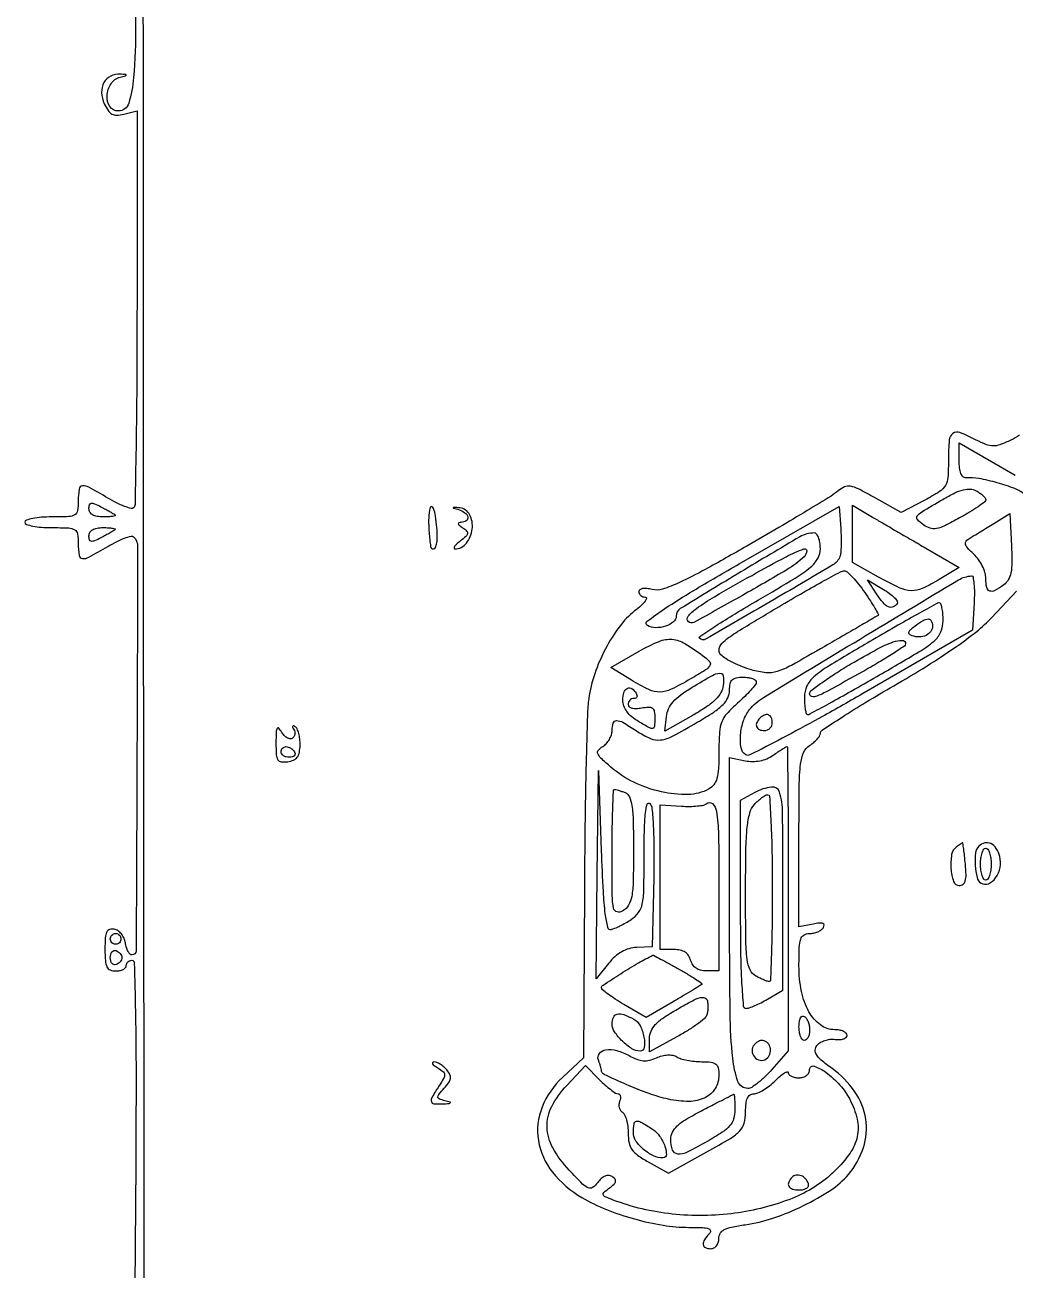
# Model space of a CAD drawing. Extents: x 0 to 905, y 0 to 640.
# Drawn here: x 0 to 185.5, y 180 to 413.1 of the extents above; entities that cross this region are included whole.
import ezdxf

# ---------------------------------------------------------------- set-up
doc = ezdxf.new("R2010")
doc.units = 0

msp = doc.modelspace()

# ---------------------------------------------------------------- linework, layer by layer
for points in [[(882.5, 352.5), (882.5, 87.5), (699.76385, 87.24732), (517.027699, 86.99464), (516.76385, 54.74732), (516.5, 22.5), (269.5, 22.5), (22.5, 22.5), (22.243959, 319, -0.00015), (22.179942, 432.778506, -0.000249), (22.20269, 528.770651, -0.000007), (22.267864, 615.689779, -0.090785), (22.463017, 616.751154, -0.310816), (23.53922, 617.495646, -0.00004), (108.995441, 617.701159, -0.000616), (229.087382, 617.832255, -0.000111), (452.719058, 617.751154), (882.5, 617.5)], [(179.985592, 324.214816, -0.229143), (179.787361, 323.82521, -0.010418), (178.542669, 322.919988, -0.015633), (176.963839, 321.893036, -0.010382), (175.093744, 320.810675, -0.011311), (172.3058, 319.354695, -0.065949), (170.740774, 318.823955, -0.12248), (169.560594, 318.881238, -0.084986), (168.359724, 319.478914, -0.047106), (167.19686, 320.510225, -0.362418), (167.159199, 321.185061, -0.097585), (167.996882, 321.944736, -0.003151), (171.932544, 324.281186, -0.017085), (174.174024, 325.492003, -0.051878), (175.794936, 326.097403, -0.079536), (177.0708, 326.219038, -0.107336), (178.182544, 325.902305, -0.028734), (178.877259, 325.477472, -0.036517), (179.46189, 325.005378, -0.039719), (179.873267, 324.554027, -0.171619)], [(16.916667, 321.364545, -0.574442), (16.889617, 321.22451, -0.044162), (16.427604, 321.107085, -0.02731), (15.661761, 321.025586, -0.012854), (14.666667, 321, -0.041455), (13.517282, 321.09546, -0.089394), (12.684259, 321.393923, -0.125904), (12.18326, 321.882499, -0.137726), (12, 322.535184, -0.070179), (12.10407, 323.272994, -0.290241), (12.425771, 323.558341, -0.14378), (13.028193, 323.482656, -0.017292), (14.25, 322.899729, -0.004744), (15.142068, 322.424792, -0.005909), (15.961458, 321.96588, -0.004861), (16.63981, 321.566528, -0.044274)], [(75.927666, 322.75, 0.065381), (75.634838, 320.826379, 0.024403), (75.712317, 318.089773, 0.015984), (76.000776, 315.455427, 0.373651), (76.526426, 314.999402, 0.30565), (76.911704, 315.259519, 0.05602), (77.154621, 316.131258, 0.041717), (77.252566, 317.40983, 0.02204), (77.17139, 319, 0.013534), (76.906329, 321.159249, 0.042784), (76.567671, 322.575423, 0.234377), (76.235877, 322.910358, 0.42835)], [(81.25, 322.369258, -0.08592), (82.418963, 321.792858, -0.18574), (82.954888, 320.964021, -0.302261), (82.681744, 320.280898, -0.148863), (81.75, 319.984687, 0.068799), (81.293151, 319.915814, 0.40068), (81.182883, 319.723939, 0.165386), (81.374641, 319.423708, 0.021228), (82, 318.965684, -0.046806), (82.741966, 318.361687, -0.247292), (82.896365, 317.878266, -0.166939), (82.600737, 317.345429, -0.020426), (81.55887, 316.480997, 0.021355), (80.875447, 315.911816, 0.058796), (80.464404, 315.439541, 0.185784), (80.397162, 315.154095, 0.379557), (80.55887, 315.015313, 0.226107), (82.692849, 316.075261, 0.137243), (83.791615, 318.731108, 0.148687), (83.313129, 321.426043, 0.254812), (81.479463, 322.682842, 0.001908), (80.375529, 322.791422, 0.264231), (80.258924, 322.739009, 0.516116), (80.285606, 322.658814, 0.0025)], [(152.663628, 313.565812, -0.168968), (151.357906, 312.019317, -0.001945), (139.585813, 305.106806, -0.001286), (127.519808, 298.126151, -0.338986), (126.390931, 298.275735, -0.472887), (126.424441, 298.616415, -0.002778), (129.430421, 300.60198, -0.0082), (133.04856, 302.879421, -0.004823), (137.444098, 305.488899, 0.004335), (144.291273, 309.544786, 0.037597), (147.175499, 311.597772, 0.094531), (148.524336, 313.236944, 0.125664), (149, 315.099664, 0.037577), (148.916409, 316.210362, 0.056407), (148.664026, 317.148026, 0.07406), (148.29434, 317.788526, 0.228736), (147.856259, 318, 0.132941), (145.188414, 317.277909, 0.003231), (134.113655, 310.712542, 0.002025), (122.77483, 303.828532, 0.260971), (122, 302.445124, -0.224732), (121.480579, 301.347843, -0.093368), (120.006141, 300.541657, -0.082987), (118.16089, 300.265465, -0.12424), (116.595425, 300.689017, -0.540784), (116.543174, 301.457715, -0.014256), (119.872198, 303.827684, -0.013544), (125.189539, 307.184249, -0.003625), (133.825246, 312.229489), (152.5, 322.958978), (152.813088, 318.865085, -0.012244), (152.899001, 317.20935, -0.013889), (152.898333, 315.619693, -0.013155), (152.824989, 314.275361, -0.07152)], [(168.759904, 315.16525), (175.019808, 311.562618), (171.259904, 309.286432, -0.027726), (168.091126, 307.60059, -0.119127), (166.010058, 307.186621, -0.101015), (163.793385, 307.734074, -0.017068), (159.898396, 309.75), (155.002033, 312.5), (155.001017, 317.848776), (155, 323.197552), (158.75, 320.982717, 0.001277), (160.619165, 319.885173, 0.000482), (163.237284, 318.360217, 0.000478), (166.088438, 316.706852, 0.000583)], [(183.362409, 308.275733, -0.032367), (181.689889, 307.211566, -0.213368), (180.724894, 307.132729, -0.266404), (180.159734, 307.788704, -0.047649), (180, 309.461045, 0.073839), (179.837354, 310.556392, 0.040802), (179.339063, 311.817175, 0.03962), (178.611119, 313.039479, 0.050695), (177.75, 314.025977, -0.016701), (176.5563, 315.219327, -0.127457), (176.179838, 315.910737, -0.248705), (176.315971, 316.461141, -0.075835), (177, 317.025042, 0.002541), (177.775698, 317.493329, 0.000782), (178.940625, 318.2072, 0.000783), (180.241421, 319.009944, 0.000859), (181.5, 319.792352), (184.5, 321.664485), (184.803539, 315.607975, -0.01229), (184.884273, 312.442298, -0.048787), (184.696954, 310.508745, -0.082974), (184.213112, 309.221906, -0.103926)], [(16.916667, 318.635455, -0.044274), (16.63981, 318.433472, -0.004861), (15.961458, 318.03412, -0.005909), (15.142068, 317.575208, -0.004744), (14.25, 317.100271, -0.017292), (13.028193, 316.517344, -0.14378), (12.425771, 316.441659, -0.290241), (12.10407, 316.727006, -0.070179), (12, 317.464816, -0.137726), (12.18326, 318.117501, -0.125904), (12.684259, 318.606077, -0.089394), (13.517282, 318.90454, -0.041455), (14.666667, 319, -0.012854), (15.661761, 318.974414, -0.02731), (16.427604, 318.892915, -0.044162), (16.889617, 318.77549, -0.574442)], [(145.940476, 313.558368, -0.058598), (142.745353, 311.119599, -0.00585), (134.401114, 306.30666, -0.00192), (125.307926, 301.248373, -0.333945), (124.271381, 301.395286, -0.387915), (124.226125, 302.393452, -0.061954), (125.784486, 303.851815, -0.025634), (129.185923, 306.067005, -0.003934), (136.200776, 310.066026, -0.005539), (142.589028, 313.549162, -0.03597), (145.938077, 315.0295, -0.546653), (146.451893, 314.633801, -0.180883)], [(157.313761, 306.859143, -0.00726), (158.370072, 305.284756, -0.012052), (159.208813, 303.923853, -0.005704), (159.860599, 302.777034, -0.383904), (159.813761, 302.5749, -0.020517), (159.560737, 302.41309, -0.000088), (156.752289, 300.776022, -0.000432), (153.560889, 298.920178, -0.000273), (149.832328, 296.758998, -0.004591), (143.571429, 293.21091, -0.04937), (140.89855, 292.056379, -0.102562), (138.798763, 291.835794, -0.046875), (136.081128, 292.368107, -0.02248), (134.399799, 292.947876, -0.020538), (132.724709, 293.692075, -0.021034), (131.284385, 294.481199, -0.060605), (130.389339, 295.182089, -0.266262), (130.069692, 296.36017, -0.154556), (130.874603, 297.637816, -0.038014), (133.506747, 299.540619, -0.003246), (140.64054, 303.850394, -0.003419), (145.257939, 306.55658, -0.005198), (149.310034, 308.838557, -0.002091), (152.802337, 310.738769, -0.122432), (153.5, 310.917268, -0.18912), (154.036284, 310.711114, -0.018904), (155.032792, 309.728011, -0.021675), (156.163103, 308.415695, -0.015553)], [(177.80226, 304.887017), (177.5, 299.774033), (156.770104, 287.815574, -0.004129), (148.749568, 283.276631, -0.006638), (141.82996, 279.55511, -0.001993), (135.819398, 276.455035, -0.262217), (135.020104, 276.487575, -0.215863), (134.156869, 277.771225, -0.063361), (134.058916, 280.202565, -0.059491), (134.612248, 282.862101, -0.090216), (135.75, 284.925489, -0.085252), (138.334486, 287.177861, -0.001149), (156.439774, 298.140572, -0.000845), (174.902673, 309.219436, -0.121262), (177.30226, 309.95496, -0.376229), (177.602277, 309.720373, -0.022291), (177.780067, 308.484831, -0.024693), (177.860463, 306.844245, -0.01466)], [(163.386601, 304.816517, -0.150493), (162.639305, 304.163096, -0.216984), (161.774159, 304.169678, -0.109981), (160.749359, 304.955276, -0.029419), (159.516965, 306.614453), (157.803909, 309.228906), (160.847573, 307.43097, -0.025668), (161.977398, 306.682824, -0.040978), (162.848923, 305.921325, -0.049843), (163.382711, 305.249172, -0.288944)], [(158.267592, 297.66336, 0.003639), (150.659008, 293.133046, 0.040074), (147.781548, 291.059497, 0.108841), (146.485626, 289.352785, 0.107205), (146.017592, 287.25, 0.017431), (146.054286, 286.004166, 0.028415), (146.182022, 284.954687, 0.027912), (146.367737, 284.174689, 0.331734), (146.602059, 284, 0.125408), (147.040792, 284.111799, 0.000771), (150.669158, 286.096653, 0.003101), (154.806196, 288.401562, 0.001963), (159.602059, 291.137541, 0.003427), (167.458456, 295.732482, 0.041681), (170.29753, 297.756692, 0.116649), (171.55441, 299.459526, 0.101244), (172, 301.637541, 0.02106), (171.945945, 302.920343, 0.035226), (171.779687, 303.986827, 0.040758), (171.540842, 304.741428, 0.336334), (171.25, 304.91336, 0.097932), (170.711528, 304.740724, 0.000954), (167.127043, 302.747933, 0.00311), (163.010278, 300.41522, 0.002005)], [(170, 300.606989, -0.151597), (169.679938, 299.575616, -0.129311), (168.814528, 298.829066, -0.109835), (167.565192, 298.52888, -0.088247), (166.196997, 298.748308, -0.097048), (165.696437, 299.040622, -0.286673), (165.58728, 299.405903, -0.140228), (165.87756, 299.882967, -0.024191), (166.696997, 300.569198, -0.025681), (168.241275, 301.619886, -0.134462), (169.220156, 301.900056, -0.291538), (169.785683, 301.548713, -0.112353)], [(127.377837, 294.74615, -0.06952), (128.280315, 293.850503, -0.31803), (128.304422, 293.153041, -0.108115), (127.496656, 292.363289, -0.00716), (124.699767, 290.669939, -0.019325), (121.066664, 288.72533, -0.108467), (118.936958, 288.211568, -0.118476), (116.878593, 288.661556, -0.024992), (113.628461, 290.441567), (109.756921, 292.820716), (115.05332, 295.845615, -0.028808), (118.783164, 297.699675, -0.123799), (121.213453, 298.085319, -0.115434), (123.627417, 297.288505, -0.023531)], [(164.983946, 297.25, -0.243479), (164.751275, 296.823152, -0.004725), (162.598443, 295.398438, -0.010239), (159.984672, 293.779008, -0.006546), (156.88563, 292, -0.001529), (150.471079, 288.454199, -0.027029), (148.335839, 287.428372, -0.161746), (147.413774, 287.360843, -0.343416), (147, 287.892234, -0.231235), (147.287992, 288.481664, -0.009062), (149.270421, 289.969134, -0.014465), (151.767138, 291.665016, -0.009534), (154.729091, 293.475567, -0.00835), (159.609434, 296.224031, -0.035896), (162.646151, 297.596339, -0.089979), (164.356071, 297.895496, -0.418652)], [(130.816422, 289.469018, -0.09847), (130.365008, 288.109932, -0.068935), (129.379699, 286.826229, -0.047591), (127.72901, 285.482095, -0.017667), (125.177638, 283.907462), (119.855276, 280.876888), (120.177638, 283.629814, -0.079581), (120.586093, 285.075291, -0.071914), (121.435251, 286.377614, -0.053788), (122.846454, 287.671196, -0.022292), (125, 289.112767, -0.007105), (128.772107, 291.32849, -0.114425), (130.17779, 291.746482, -0.394277), (130.811737, 291.223311, -0.063608)], [(137, 290.103592, -0.16684), (136.827129, 289.59994, -0.015342), (135.971875, 288.567798, -0.018476), (134.840613, 287.37656, -0.013434), (133.5, 286.134144, 0.026633), (131.478134, 284.158691, 0.09413), (130.524088, 282.623515, 0.077666), (130.10574, 280.692219, 0.014576), (130, 277.065735, -0.012275), (129.921628, 273.873973, -0.0549), (129.626178, 272.028992, -0.098027), (129.040662, 270.858728, -0.105403), (128.065741, 270.035184, -0.118329), (124.22227, 269.029861, -0.060356), (119.228051, 269.532434, -0.056694), (114.090875, 271.315769, -0.066636), (109.785286, 274.139554, -0.009932), (107.879446, 275.856863, -0.11112), (107.309759, 276.696414, -0.280108), (107.422261, 277.3465, -0.077532), (108.25, 278.041528, 0.071754), (108.919476, 278.590674, 0.053468), (109.485938, 279.36154, 0.053974), (109.870674, 280.225276, 0.077959), (110, 281.04969, -0.076893), (110.211967, 282.419871, -0.329967), (110.84126, 282.875232, -0.130785), (112.021992, 282.54701, -0.013432), (114.5, 281, 0.039412), (117.16821, 279.520897, 0.141381), (119.076193, 279.239388, 0.08887), (121.317828, 279.961625, 0.01029), (125.946424, 282.547904, 0.012767), (129.031271, 284.463338, 0.049982), (130.771095, 285.873354, 0.085724), (131.682373, 287.153024, 0.112416), (132, 288.547904, -0.04759), (132.117907, 289.783879, -0.152377), (132.504884, 290.50479, -0.149677), (133.238159, 290.885217, -0.045389), (134.5, 291, -0.034079), (135.45758, 290.934657, -0.052052), (136.265625, 290.73668, -0.067688), (136.821779, 290.447527, -0.243703)], [(114.5, 288, -0.082592), (114.656512, 287.6179, -0.161196), (114.6254, 287.29375, -0.182303), (114.413961, 287.078288, -0.108972), (114.059017, 287, 0.104579), (113.654936, 286.914549, 0.099085), (113.311086, 286.672005, 0.096548), (113.080634, 286.309642, 0.093761), (113, 285.883423, 0.222095), (113.189445, 285.477964, 0.112088), (113.702744, 285.215051, 0.072403), (114.501153, 285.130452, 0.037491), (115.5, 285.244751, -0.033897), (116.845534, 285.408518, -0.180233), (117.540921, 285.190902, -0.191199), (117.900771, 284.580986, -0.038818), (118, 283.304792, -0.019912), (117.939023, 281.774251, -0.331154), (117.623043, 281.413412, -0.181539), (117.019627, 281.502857, -0.00681), (115, 282.659071, -0.040185), (113.714764, 283.564813, -0.060022), (112.772255, 284.563077, -0.070033), (112.197067, 285.623656, -0.089513), (112, 286.715608, -0.072225), (112.207586, 288.145184, -0.204742), (112.837453, 288.904781, -0.272073), (113.671563, 288.857442, -0.107724)], [(137.666667, 283.333333, 0.091649), (137.095775, 282.503522, 0.193059), (137.066255, 281.735179, 0.206496), (137.569797, 281.19498, 0.103678), (138.5, 281, 0.099038), (139.072457, 281.114514, 0.097945), (139.559375, 281.440625, 0.097945), (139.885486, 281.927543, 0.099038), (140, 282.5, 0.103678), (139.80502, 283.430203, 0.206496), (139.264821, 283.933745, 0.193059), (138.496478, 283.904225, 0.091649)], [(47.030409, 278.680449, 0.015377), (47.080403, 276.487258, 0.128608), (47.379852, 275.550356, 0.229936), (48.01768, 275.15612, 0.060744), (49.25, 275.180449, 0.066614), (50.33552, 275.485685, 0.133625), (51.026717, 276.036466, 0.113618), (51.410638, 276.929459, 0.040758), (51.547394, 278.316201, 0.031563), (51.495471, 279.437391, 0.037592), (51.301244, 280.477958, 0.041001), (51.00674, 281.306195, 0.149507), (50.642885, 281.720709, 0.053672), (50.320904, 281.87479, 0.363688), (50.167658, 281.817362, 0.23741), (50.157628, 281.610425, 0.033967), (50.361803, 281.223607, -0.086703), (50.545538, 280.764397, -0.094164), (50.555083, 280.283685, -0.100222), (50.390524, 279.856501, -0.112913), (50.077772, 279.548066, -0.179363), (49.634404, 279.458826, -0.095323), (49.100537, 279.651527, -0.074056), (48.55696, 280.094987, -0.052907), (48.091869, 280.728968, 0.051652), (47.565028, 281.450905, 0.523757), (47.255705, 281.411163, 0.110738), (47.076414, 280.730325, 0.007239)], [(50.5, 277, -0.139169), (50.607943, 276.620352, -0.191142), (50.478525, 276.29375, -0.138808), (50.110654, 276.073267, -0.066118), (49.559017, 276, -0.062283), (48.962904, 276.074545, -0.080552), (48.457961, 276.29375, -0.097988), (48.120018, 276.618621, -0.153634), (48, 277, -0.092995), (48.071618, 277.381732, -0.096318), (48.276414, 277.70625, -0.099231), (48.581949, 277.923444, -0.105429), (48.940983, 278, -0.089642), (49.346558, 277.926698, -0.053229), (49.7871, 277.70625, -0.051032), (50.193797, 277.382515, -0.06081)], [(143, 249.534796), (143, 221.069592), (139.896408, 217.534796, -0.020069), (138.608366, 216.181411, -0.02509), (137.304636, 215.038346, -0.024636), (136.144226, 214.209224, -0.143762), (135.431592, 214, -0.317643), (133.566158, 215.318072, -0.05923), (132.588581, 219.644538, -0.023239), (132.10313, 228.088305, -0.00274), (132, 246.909259), (132, 275.95), (134.924152, 275.36517, 0.047117), (136.322022, 275.220352, 0.050761), (137.686787, 275.346772, 0.051733), (138.975064, 275.741301, 0.052664), (140.146658, 276.39017, -0.005287), (141.047473, 277.00703, -0.007821), (141.851385, 277.527112, -0.004067), (142.538615, 277.948878, -0.136415), (142.722506, 278, -0.411252), (142.836528, 277.887127, -0.000094), (142.918486, 269.638346, -0.001524), (142.98006, 260.449795, -0.000913)], [(109.821617, 243.773872, 0.049726), (110.490414, 243.983472, 0.014611), (111.468347, 244.434691, 0.014517), (112.544927, 245.009683, 0.015116), (113.571617, 245.638882, 0.086773), (114.949603, 246.930745, 0.112389), (115.655066, 248.507532, 0.04498), (115.943539, 251.194374, 0.004264), (116, 257.81501, -0.005699), (116.05437, 262.585312, -0.021183), (116.25, 265.583663, -0.039849), (116.564657, 267.245125, -0.575676), (117.031138, 267.368862, -0.175308), (117.467716, 266.43743, -0.009378), (117.707959, 263.128017, -0.012558), (117.830665, 258.838195, -0.00631), (117.781138, 253.418862), (117.5, 240.5), (114.572799, 240.396648, 0.062101), (113.148348, 240.167741, 0.059112), (111.798042, 239.594504, 0.054321), (110.524441, 238.669627, 0.039852), (109.327766, 237.396648), (107.009934, 234.5), (107.214168, 254), (107.418402, 273.5), (107.959201, 258.5, 0.003656), (108.289642, 250.882233, 0.018787), (108.662132, 246.671523, 0.029416), (109.12094, 244.214642, 0.402807)], [(136.75, 269.428025), (134, 267.936125), (134, 248.468063, 0.003323), (134.059018, 239.588935, 0.010733), (134.264071, 233.691891, 0.007062), (134.559984, 229.49228, 0.389684), (135.095708, 229, 0.085044), (135.694991, 229.102674, 0.016454), (136.722687, 229.50396, 0.017069), (137.903441, 230.058835, 0.015032), (139.095708, 230.715608), (142, 232.431215), (142, 251.715608, 0.002673), (141.925153, 265.714241, 0.069476), (141.364119, 269.440921, 0.36952), (139.832484, 270.432898, 0.091223)], [(112.418213, 269.393011, -0.20329), (113.230111, 268.609633, -0.064136), (113.696102, 266.952118, -0.030966), (113.93994, 264.058037, -0.005536), (114, 258.633558, -0.005076), (113.940019, 252.725864, -0.038355), (113.669994, 249.950187, -0.089566), (113.077971, 248.339866, -0.120982), (112, 247.232073, -0.202663), (110.912565, 247.058438, -0.294453), (110.265634, 247.743875, -0.043772), (110.034605, 250.135574, -0.002202), (110, 257.991526, -0.003264), (110.030057, 262.596134, -0.005439), (110.12285, 266.472511, -0.001188), (110.248003, 269.836395, -0.402673), (110.418213, 270, -0.065182), (110.666328, 269.967516, -0.008575), (111.178225, 269.821697, -0.009838), (111.781926, 269.625425, -0.008099)], [(140, 251.5, -0.00303), (139.959342, 244.789675, -0.00505), (139.833813, 239.140625, -0.001024), (139.664723, 234.222221, -0.403588), (139.434259, 234, -0.086217), (139.107309, 234.056799, -0.012142), (138.466515, 234.304085, -0.013553), (137.716304, 234.638824, -0.011153), (136.934259, 235.035184, -0.165428), (135.861705, 236.183004, -0.075347), (135.300721, 238.184913, -0.027839), (135.050507, 241.905954, -0.00287), (135, 250.706443, -0.003861), (135.061427, 258.661018, -0.021187), (135.309506, 262.947368, -0.039982), (135.788144, 265.576161, -0.119448), (136.654988, 267.171259, -0.02333), (137.350596, 267.871311, -0.027601), (138.072045, 268.462807, -0.028185), (138.724333, 268.885703, -0.130443), (139.154988, 269, -0.397522), (139.497247, 268.676819, -0.002269), (139.751778, 263.859375, -0.007537), (139.939261, 258.210244, -0.004526)], [(130, 252), (130, 236), (127.616631, 236, -0.061532), (126.563245, 236.130127, -0.089464), (125.711977, 236.514648, -0.096222), (125.091353, 237.14677, -0.082332), (124.710251, 238, 0.083343), (124.31534, 238.8794, 0.103336), (123.676633, 239.506806, 0.091055), (122.772352, 239.877377, 0.051875), (121.59362, 240), (119, 240), (119, 253.54051), (119, 267.08102), (122.972766, 266.846609, 0.017061), (124.544833, 266.807586, 0.022215), (125.982365, 266.88489, 0.020627), (127.148177, 267.048457, 0.152352), (127.639432, 267.306099, -0.398269), (128.771048, 267.33708, -0.17349), (129.55491, 265.890492, -0.034169), (129.921516, 261.572943, -0.004099)], [(174.5, 259.234687, 0.194159), (173.5989, 257.776829, 0.060419), (173.469365, 255.155939, 0.06482), (173.957658, 252.756558, 0.320485), (175.016759, 252, 0.159699), (175.728012, 252.233118, 0.165571), (176.150683, 252.838919, 0.077609), (176.296233, 253.986927, 0.016572), (176.17139, 256, 0.0034), (176.014702, 257.53269, 0.005669), (175.8594, 258.820502, 0.00129), (175.709335, 259.934261, 0.405085), (175.644965, 259.984687, 0.114517), (175.551529, 259.95234, 0.004647), (175.248833, 259.758058, 0.007921), (174.893663, 259.517281, 0.005509)], [(178.666667, 259.333333, 0.172627), (178.075615, 258.089224, 0.040981), (178.029666, 255.758672, 0.040345), (178.358406, 253.473033, 0.201078), (179.095961, 252.440693, 0.243691), (180.48805, 252.335376, 0.139179), (181.832679, 253.420804, 0.105148), (182.662055, 255.352489, 0.110934), (182.610598, 257.415364, 0.079388), (181.960658, 258.934172, 0.139741), (180.951229, 259.838108, 0.17498), (179.784043, 259.962511, 0.137132)], [(181, 256, -0.031626), (180.927234, 254.850749, -0.048861), (180.70625, 253.88125, -0.06271), (180.384262, 253.209557, -0.254951), (180, 253, -0.254951), (179.615738, 253.209557, -0.06271), (179.29375, 253.88125, -0.048861), (179.072766, 254.850749, -0.031626), (179, 256, -0.031626), (179.072766, 257.149251, -0.048861), (179.29375, 258.11875, -0.06271), (179.615738, 258.790443, -0.254951), (180, 259, -0.254951), (180.384262, 258.790443, -0.06271), (180.70625, 258.11875, -0.048861), (180.927234, 257.149251, -0.031626)], [(18, 242, -0.099038), (17.923658, 241.618362, -0.097945), (17.70625, 241.29375, -0.097945), (17.381638, 241.076342, -0.099038), (17, 241, -0.099038), (16.618362, 241.076342, -0.097945), (16.29375, 241.29375, -0.097945), (16.076342, 241.618362, -0.099038), (16, 242, -0.099038), (16.076342, 242.381638, -0.097945), (16.29375, 242.70625, -0.097945), (16.618362, 242.923658, -0.099038), (17, 243, -0.099038), (17.381638, 242.923658, -0.097945), (17.70625, 242.70625, -0.097945), (17.923658, 242.381638, -0.099038)], [(18.15, 238.5, -0.102038), (18.069583, 238.110048, -0.070382), (17.834219, 237.723802, -0.066918), (17.485911, 237.399741, -0.073624), (17.075, 237.191667, -0.159683), (16.666526, 237.189601, -0.143818), (16.315781, 237.428177, -0.107546), (16.079656, 237.888977, -0.064908), (16, 238.5, -0.064908), (16.079656, 239.111023, -0.107546), (16.315781, 239.571823, -0.143818), (16.666526, 239.810399, -0.159683), (17.075, 239.808333, -0.073624), (17.485911, 239.600259, -0.066918), (17.834219, 239.276198, -0.070382), (18.069583, 238.889952, -0.102038)], [(122.426117, 236.385403, -0.006851), (124.198595, 235.362625, -0.011807), (125.641237, 234.456802, -0.005799), (126.789081, 233.678431, -0.47932), (126.80207, 233.491514, -0.049654), (126.558596, 233.307569, -0.000814), (125.099648, 232.420775, -0.002109), (123.395309, 231.398423, -0.001398), (121.430774, 230.238645), (116.361547, 227.26507), (112.180774, 229.734077, -0.010883), (110.579759, 230.727197, -0.01635), (109.23233, 231.668297, -0.011238), (108.178439, 232.49445, -0.230365), (108.014392, 232.851542, -0.248095), (108.29218, 233.349843, -0.002791), (111.625382, 235.487661, -0.009106), (114.938801, 237.503175, -0.018562), (117.624047, 238.939459, -0.239638), (117.721815, 238.937859, -0.000511), (119.085824, 238.214178, -0.003231), (120.623651, 237.38347, -0.001981)], [(127.70133, 227.664063, -0.131109), (127.249664, 227.040851, -0.015226), (125.867887, 225.985005, -0.017464), (124.110429, 224.81565, -0.013437), (122.116757, 223.660064), (117, 220.875176), (117, 223.355045, -0.101318), (117.281154, 224.728284, -0.089314), (118.085886, 225.95109, -0.055657), (119.611789, 227.234754, -0.015776), (122.25, 228.876466, -0.008849), (125.026068, 230.419803, -0.055875), (126.527661, 231.01619, -0.167771), (127.367933, 230.960637, -0.243476), (127.834574, 230.400595, -0.038879), (127.928536, 229.730418, -0.027564), (127.933445, 228.970802, -0.027971), (127.856776, 228.240369, -0.05152)], [(114.065741, 226.964816, -0.156041), (115.235875, 225.757633, -0.06727), (115.961442, 223.61061, -0.083483), (116.009595, 221.682839, -0.373321), (115.222506, 221, -0.143311), (113.713406, 221.441611, -0.050017), (111.920802, 222.859821, -0.049968), (110.453214, 224.596297, -0.151601), (110, 226.056704, -0.099829), (110.25334, 227.312929, -0.242876), (110.957702, 227.901733, -0.145119), (112.175314, 227.818226, -0.033687)], [(147, 224.940983, -0.049547), (146.926216, 224.198222, -0.069539), (146.70625, 223.570164, -0.089706), (146.381787, 223.147465, -0.186414), (146, 223, -0.230178), (145.616918, 223.186221, -0.073461), (145.29375, 223.751711, -0.055981), (145.073066, 224.579009, -0.037227), (145, 225.559017, -0.035659), (145.068671, 226.520664, -0.083483), (145.287316, 227.205217, -0.1651), (145.615199, 227.521766, -0.253782), (146, 227.5, -0.111412), (146.383556, 227.123976, -0.050262), (146.70625, 226.49335, -0.046318), (146.925923, 225.729296, -0.046881)], [(136.446149, 221.912868, 0.190717), (136.236038, 220.735958, 0.171854), (136.875747, 219.67027, 0.175934), (138.03005, 219.260019, 0.197141), (139.112868, 219.712868, 0.144911), (139.633646, 220.671654, 0.134859), (139.568376, 221.789156, 0.143758), (138.952416, 222.666716, 0.169916), (138, 223, 0.100929), (137.613314, 222.921141, 0.052079), (137.179745, 222.680655, 0.048757), (136.768565, 222.328718, 0.053016)], [(118.289436, 219.722107, -0.041869), (119.365364, 220.107355, -0.05196), (120.415166, 220.272814, -0.05882), (121.352257, 220.211813, -0.095758), (122.092088, 219.921925, 0.069757), (122.853036, 219.577452, 0.023395), (124.041113, 219.287947, 0.022758), (125.402453, 219.086754, 0.024132), (126.75, 219.015313, -0.025384), (128.531188, 218.916411, -0.137856), (129.42043, 218.561018, -0.180576), (129.865528, 217.849965, -0.050542), (130, 216.523053, -0.135773), (129.299411, 213.990619, -0.147105), (127.41186, 212.270961, -0.110442), (124.403169, 211.57671, -0.056873), (120.540121, 211.991009, -0.030811), (116.939066, 213.034566, -0.016537), (112.635209, 214.737336, -0.008028), (108.531665, 216.59882, -0.289958), (108, 217.438536, 0.065015), (107.969222, 217.674239, 0.008639), (107.831556, 218.158503, 0.009886), (107.646136, 218.729441, 0.008155), (107.426575, 219.330748, -0.26188), (107.603648, 220.536213, -0.195686), (108.788057, 221.224148, -0.101989), (110.881517, 221.090901, -0.061043), (113.197348, 220.142285, 0.033497), (114.642836, 219.455163, 0.073743), (115.831148, 219.177491, 0.080712), (116.979765, 219.268128, 0.046961)], [(77.31033, 217.886139, -0.039206), (78.300797, 217.200913, -0.206498), (78.599221, 216.627605, -0.146899), (78.436152, 215.895097, -0.017322), (77.56033, 214.451731, 0.012086), (76.270204, 212.374935, 0.185996), (76.135191, 211.558624, 0.33378), (76.612317, 211.137943, 0.032465), (78.25, 211.116001, 0.004213), (79.487435, 211.190257, 0.222831), (79.689999, 211.302729, 0.518622), (79.64342, 211.438084, 0.007388), (78.674524, 211.703861, -0.026797), (77.611702, 212.040251, -0.299331), (77.362948, 212.382141, -0.186703), (77.525999, 212.871141, -0.011141), (78.562536, 214.069102, 0.031183), (79.399609, 215.118717, 0.120293), (79.700005, 215.889924, 0.149607), (79.579056, 216.61623, 0.057739), (79.015567, 217.481242, 0.040572), (78.449953, 218.060105, 0.039653), (77.79415, 218.544932, 0.042479), (77.149234, 218.874508, 0.103996), (76.627555, 218.969591, 0.205218), (76.381746, 218.856329, 0.33598), (76.363004, 218.638784, 0.094891), (76.684418, 218.294828, 0.025807)], [(154.515089, 211.970822, -0.062615), (155.876434, 208.266524, -0.108664), (155.911141, 205.003775, -0.101297), (154.558344, 201.871973, -0.049316), (151.71266, 198.549172, -0.097106), (143.727137, 193.425818, -0.0617), (132.997978, 190.645222, -0.058504), (121.244753, 190.486966, -0.065069), (110.212598, 193.10927, -0.012194), (108.688611, 193.731633, -0.217293), (108.343398, 194.116787, -0.297928), (108.46673, 194.551779, -0.021013), (109.503474, 195.378882, 0.027009), (110.363964, 196.082414, 0.151538), (110.661297, 196.589153, 0.242464), (110.549098, 197.036178, 0.074026), (109.999787, 197.500132, 0.123544), (109.357684, 197.704211, 0.112208), (108.66996, 197.592104, 0.088218), (107.968816, 197.151494, 0.049534), (107.292306, 196.402775, -0.07631), (106.348717, 195.464297, -0.265442), (105.525715, 195.372199, -0.096087), (104.454265, 196.103743, -0.006878), (101.944009, 198.711277, -0.060308), (98.892465, 202.877544, -0.121491), (97.81339, 206.778025, -0.127254), (98.690722, 210.610497, -0.069598), (101.498294, 214.566868), (104.996587, 218.27614), (107.634657, 215.63807, 0.014603), (108.705751, 214.627776, 0.019254), (109.742268, 213.774933, 0.016969), (110.640201, 213.139231, 0.146565), (111.104979, 213, -0.202126), (111.376773, 212.885446, -0.142166), (111.535075, 212.589088, -0.092857), (111.545463, 212.136998, -0.051094), (111.400442, 211.601151, 0.078162), (111.27569, 211.017004, 0.076891), (111.33511, 210.419289, 0.081902), (111.564485, 209.900093, 0.109884), (111.931826, 209.542134, -0.149603), (112.343946, 209.072458, -0.039267), (112.686224, 208.119193, -0.036273), (112.921418, 206.92028, -0.030309), (113, 205.625124, 0.047513), (113.170523, 203.834679, 0.105796), (113.701914, 202.580323, 0.086951), (114.7754, 201.505955, 0.025083), (116.768967, 200.250004), (120.537934, 198.131726), (127.768967, 202.142233, 0.007728), (132.150326, 204.661563, 0.065581), (133.929121, 206.065826, 0.129933), (134.7332, 207.492817, 0.063765), (135, 209.57637, -0.026118), (135.082844, 211.161265, -0.080065), (135.362852, 212.196177, -0.135582), (135.849713, 212.781831, -0.153113), (136.545455, 213, 0.106302), (137.304656, 213.163255, 0.031702), (138.357955, 213.721023, 0.030224), (139.4922, 214.515147, 0.028546), (140.545455, 215.454545, -0.018323), (141.488616, 216.331004, -0.040914), (142.278977, 216.90767, -0.083913), (142.799464, 217.116233, -0.478278), (143, 216.954545, 0.198404), (143.15064, 216.58986, 0.085722), (143.5875, 216.280398, 0.065687), (144.234473, 216.070215, 0.045764), (145, 216, 0.071986), (145.787322, 216.113942, 0.094654), (146.431142, 216.446012, 0.107652), (146.850372, 216.952536, 0.119794), (147, 217.568094, -0.513406), (147.847952, 218.176233, -0.078588), (150.033997, 217.028928, -0.048871), (152.668703, 214.633663, -0.064603)], [(133, 210.020228, -0.069596), (132.762987, 208.325702, -0.110385), (132.066133, 207.043472, -0.069059), (130.637191, 205.802271, -0.014598), (127.811945, 204.077435, -0.014686), (124.084238, 202.091294, -0.130911), (122.279275, 201.725722, -0.307591), (121.323616, 202.463318, -0.079332), (121, 204.490118, -0.113328), (121.303987, 205.814075, -0.092965), (122.168995, 206.983706, -0.054178), (123.822576, 208.215806, -0.013844), (126.75, 209.831936, -0.000384), (128.972075, 210.97742, -0.000603), (130.884375, 211.95844, -0.000147), (132.559841, 212.814792, -0.023649), (132.75, 212.900835, -0.492272), (132.849767, 212.841402, -0.008017), (132.926562, 212.095562, -0.013764), (132.9821, 211.156035, -0.007879)], [(117.535183, 206.38499, -0.094059), (118.888006, 205.07947, -0.064609), (119.887648, 203.18983, -0.093781), (120.16079, 201.603705, -0.409395), (119.547053, 201, -0.110068), (117.74994, 201.400461, -0.065156), (115.890751, 202.588568, -0.06716), (114.470093, 204.150984, -0.152106), (114, 205.660515, -0.03101), (114.106006, 207.3681, -0.321613), (114.557569, 207.8564, -0.185776), (115.392947, 207.7171, -0.011862)], [(143.6875, 197.354167, 0.093249), (143.070848, 196.45172, 0.241718), (143.117382, 195.688046, 0.196257), (143.805115, 195.167385, 0.065198), (145.083333, 195, 0.055066), (145.860897, 195.085896, 0.098609), (146.446404, 195.345, 0.142962), (146.755382, 195.732137, 0.179733), (146.770833, 196.1875, 0.105531), (146.235871, 197.09629, 0.11722), (145.393926, 197.666264, 0.132907), (144.468249, 197.756771, 0.155894)]]:
    msp.add_lwpolyline(points, format="xyb", close=True)
for points in [[(20.696506, 439.038007, -0.001511), (20.747334, 413.082994, -0.018801), (20.366706, 403.242481, -0.056782), (19.444721, 398.440714, -0.327967), (17.484544, 397, -0.252888), (15.938738, 397.835247, -0.160193), (15.394688, 399.861363, -0.132542), (16.135193, 402.104141, -0.18441), (17.835144, 403.327072, 0.002864), (18.876905, 403.609371, 0.318554), (18.962962, 403.714998, 0.409007), (18.885764, 403.804882, 0.003383), (17.872445, 403.883999, 0.134461), (16.069052, 403.525624, 0.15368), (14.808824, 402.307379, 0.135697), (14.379302, 400.453027, 0.096648), (14.878064, 398.368274, 0.038749), (15.589979, 397.080424, 0.124909), (16.307178, 396.425791, 0.135817), (17.21222, 396.22216, 0.049348), (18.525086, 396.41694), (21, 397.038104), (21, 360.185719, -0.001605), (20.954511, 346.011472, -0.002608), (20.814449, 333.973171, -0.000387), (20.626479, 323.309014, -0.194135), (20.368338, 322.701672, -0.270449), (19.905946, 322.580082, -0.022781), (18.686657, 322.979653, -0.025353), (17.188071, 323.636211, -0.016618), (15.530481, 324.535005, 0.00739), (11.971461, 326.550666, 0.15036), (10.772179, 326.79633, 0.347169), (10.151848, 326.201115, 0.034453), (10, 324, -0.0387), (9.85898, 322.180755, -0.222479), (9.333333, 321.4, -0.126045), (8.199987, 321.062224, -0.009722), (5, 321, 0.01883), (3.083446, 320.927795, 0.03053), (1.46875, 320.70625, 0.031449), (0.280551, 320.389817, 0.322437), (0, 320, 0.322437), (0.280551, 319.610183, 0.031449), (1.46875, 319.29375, 0.03053), (3.083446, 319.072205, 0.01883), (5, 319, -0.009722), (8.199987, 318.937776, -0.126045), (9.333333, 318.6, -0.222479), (9.85898, 317.819245, -0.0387), (10, 316, 0.034453), (10.151848, 313.798885, 0.347169), (10.772179, 313.20367, 0.15036), (11.971461, 313.449334, 0.00739), (15.530481, 315.464995, -0.016618), (17.188071, 316.363789, -0.025353), (18.686657, 317.020347, -0.022781), (19.905946, 317.419918, -0.270449), (20.368338, 317.298328, -0.199609), (21.119361, 315.478303, -0.000284), (20.996844, 277.760955, -0.000202), (20.836495, 239.763406, -0.41286), (20.069551, 239, -0.202248), (19.689787, 239.160164, -0.06598), (19.318553, 239.657937, -0.053347), (19.010192, 240.382348, -0.038552), (18.819551, 241.239784, 0.069036), (18.566582, 242.120946, 0.065066), (18.079806, 242.919609, 0.069535), (17.442931, 243.518456, 0.107272), (16.75, 243.813108, 0.121827), (15.8756, 243.765737, 0.212239), (15.336935, 243.298176, 0.094534), (15.065472, 242.231329, 0.015166), (15, 240.073324, 0.016801), (15.073909, 237.874409, 0.097614), (15.37275, 236.759166, 0.184895), (15.976096, 236.198538, 0.096057), (17, 236, 0.048028), (17.765418, 236.073693, 0.068025), (18.4125, 236.29375, 0.088204), (18.848523, 236.618118, 0.191087), (19, 237, -0.100252), (19.077293, 237.381621, -0.098222), (19.297241, 237.70625, -0.097654), (19.625692, 237.923702, -0.097838), (20.011883, 238, -0.406909), (20.498536, 237.525365, -0.001349), (20.702893, 228.364495, -0.00488), (20.818818, 216.589785, -0.001733), (20.761883, 199.75), (20.5, 161.5)], [(186.337414, 336.310855, -0.032006), (184.660497, 335.375145, -0.021298), (182.641211, 334.515733, -0.090823), (181.356794, 334.283811, -0.094707), (180.10081, 334.527134, -0.024264), (178.210157, 335.391324, 0.024208), (175.158955, 336.786397, 0.25285), (173.837455, 336.633907, 0.224423), (173.142303, 335.417162, 0.019386), (173, 331.748283, -0.015994), (172.892861, 328.399824, -0.116364), (172.427563, 326.872179, -0.121461), (171.335495, 325.74388, -0.018059), (168.574386, 324.148783), (164.148772, 321.801), (159.141159, 324.615917, 0.009219), (156.123355, 326.239826, 0.07363), (154.631049, 326.748039, 0.148694), (153.519832, 326.620827, 0.07556), (152.316773, 325.8665, -0.039757), (151.002097, 324.905124, -0.002092), (146.550329, 322.189508, -0.003288), (141.216339, 319.013964, -0.002385), (135.237537, 315.545803, -0.004305), (127.396634, 311.136625, -0.018514), (122.615081, 308.728011, -0.028906), (119.412997, 307.479369, -0.140901), (117.487537, 307.413772, 0.034252), (116.503371, 307.590246, 0.066678), (115.707093, 307.570965, 0.106308), (115.189851, 307.370829, 0.252624), (115, 307.019052, 0.121532), (115.096102, 306.629513, 0.099772), (115.367188, 306.296089, 0.090575), (115.772531, 306.070093, 0.079942), (116.25, 305.988911, -0.48571), (116.430163, 305.755631, -0.104694), (116.168447, 305.221096, -0.042324), (115.393035, 304.386291, -0.017564), (114.217052, 303.390647, 0.066038), (111.360929, 300.453954, 0.039175), (108.757277, 296.312985, 0.038055), (106.7348, 291.620062, 0.047237), (105.621646, 287, 0.028179), (105.35968, 283.950172, 0.001639), (105.115982, 274.602032, 0.002483), (104.917492, 263.463722, 0.001824), (104.80382, 251.113301), (104.629456, 219.726601), (100.715871, 216.076048, 0.109757), (96.886508, 210.496896, 0.136452), (96.188062, 204.267398, 0.129299), (98.819321, 198.323427, 0.093492), (104.337028, 193.576615, 0.035842), (108.915578, 191.351686, 0.027341), (114.196211, 189.566393, 0.027616), (119.559557, 188.388803, 0.040251), (124.381501, 188, -0.009044), (126.917714, 187.954121, -0.067179), (128.104479, 187.75, -0.313007), (128.412181, 187.353216, -0.212704), (128.2, 186.8, 0.049176), (127.277957, 185.676264, 0.175672), (127.059476, 184.787548, 0.270106), (127.483981, 184.210625, 0.102562), (128.5, 184, 0.126252), (129.072055, 184.146786, 0.100772), (129.559375, 184.559935, 0.089907), (129.886942, 185.17795, 0.077165), (130, 185.906162, -0.13358), (130.265161, 186.88097, -0.139985), (130.984328, 187.566502, -0.07156), (132.377963, 188.060137, -0.015217), (134.922038, 188.489277, 0.04783), (140.123939, 189.719697, 0.031195), (145.834061, 192.068334, 0.031446), (150.959602, 194.972205, 0.073371), (154.253213, 197.88908, 0.095882), (157.059973, 202.926665, 0.118013), (157.500586, 208.274402, 0.113804), (155.46234, 213.386906, 0.084672), (151.19718, 217.742203, -0.014543), (149.181807, 219.293456, -0.076709), (148.251456, 220.327631, -0.166593), (148.031642, 221.190927, -0.145996), (148.370248, 222.061932, -0.091606), (148.968179, 222.594214, -0.055812), (149.829073, 222.992343, -0.053469), (150.805522, 223.205394, -0.063191), (151.75, 223.188175, 0.044964), (152.611575, 223.141108, 0.07096), (153.339063, 223.271216, 0.099596), (153.825778, 223.54808, 0.217083), (154, 223.930449, 0.20334), (153.826596, 224.339209, 0.083966), (153.320867, 224.685819, 0.064132), (152.573066, 224.921418, 0.044309), (151.688058, 225, -0.161867), (149.026155, 225.884935, -0.105134), (146.870813, 228.345366, -0.079127), (145.466158, 232.169996, -0.04855), (145, 236.959507, -0.008544), (145.059059, 240.415392, -0.069294), (145.330332, 241.97198, -0.181779), (145.921671, 242.717554, -0.135985), (146.940983, 243, 0.053257), (147.735927, 243.084914, 0.04884), (148.519672, 243.33634, 0.052132), (149.177611, 243.70627, 0.100549), (149.589608, 244.144989, 0.153751), (149.70675, 244.606717, 0.308312), (149.487895, 244.891769, 0.106716), (148.835226, 244.960723, 0.020382), (147.648625, 244.78366), (145, 244.277344), (145, 260.630198, -0.002441), (145.048896, 270.644288, -0.025849), (145.299671, 274.719965, -0.071917), (145.875829, 276.914697, -0.154266), (147, 278.232073, 0.033141), (147.766446, 278.784476, 0.037967), (148.416607, 279.410721, 0.041339), (148.873604, 280.017387, 0.138149), (149.013983, 280.490547, -0.247392), (149.334345, 281.078508, -0.003032), (153.058813, 283.522879, -0.008129), (157.497588, 286.29631, -0.005127), (162.763983, 289.39585, 0.008298), (169.008055, 293.124317, 0.013349), (174.187205, 296.52932, 0.015642), (178.286832, 299.578927, 0.035561), (181.131254, 302.186297), (185.762509, 307.080894)], [(187.25, 325.218351, 0.089018), (185.444792, 326.301221, 0.022038), (182.154658, 327.386716, 0.023095), (178.715939, 328.18617, 0.06464), (176.25, 328.317348, -0.225059), (175.736428, 328.514648, -0.098562), (175.33659, 329.145675, -0.062842), (175.080906, 330.178087, -0.029322), (175, 331.556541), (175, 334.890859), (185.5, 328.814268)]]:
    msp.add_lwpolyline(points, format="xyb")

doc.saveas('drawing.dxf')
